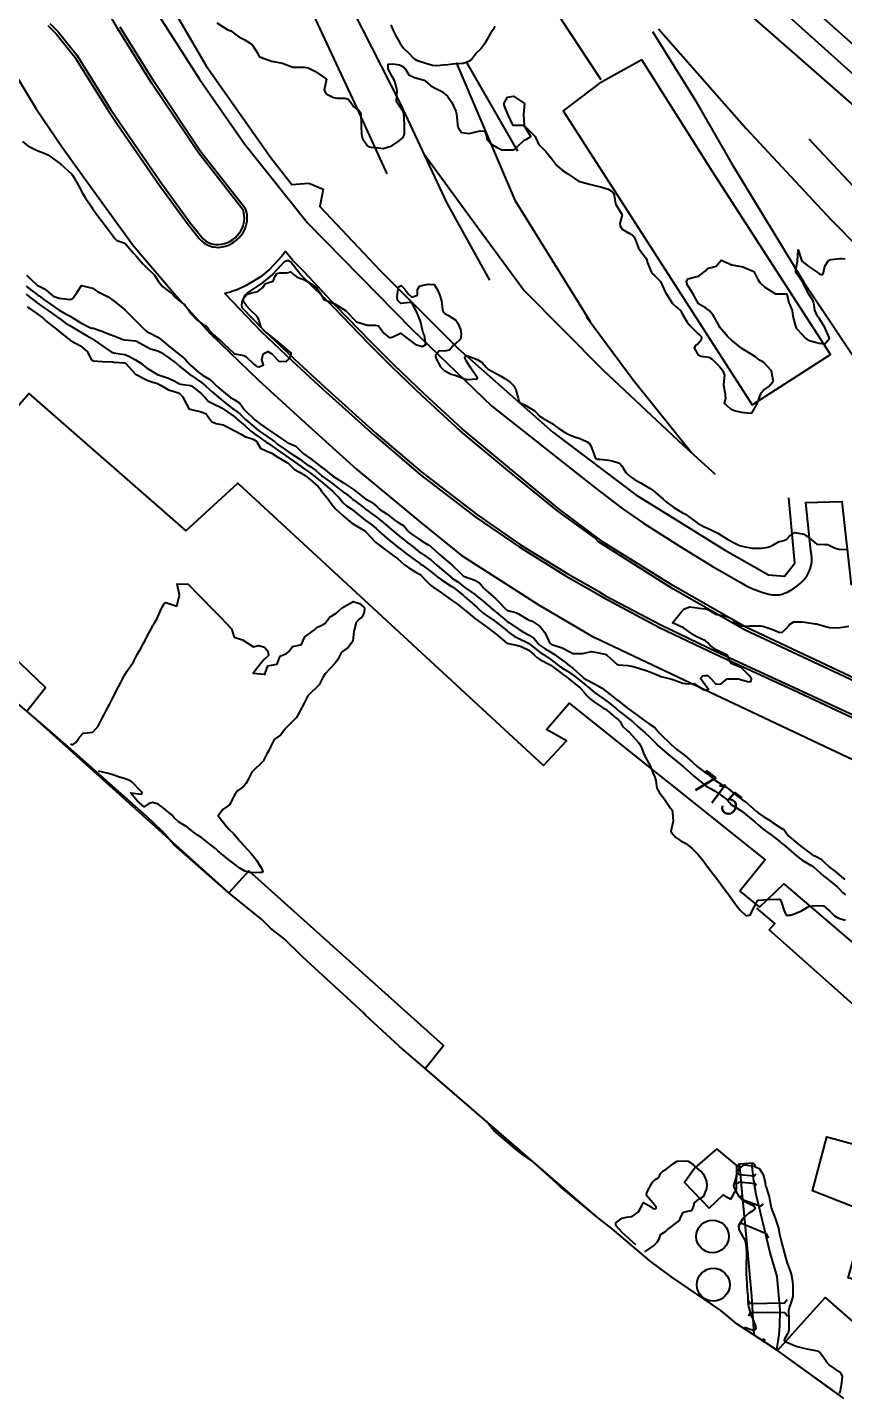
# Model space of a CAD drawing. Header units: metres. Extents: x 307586 to 320046, y 7427249 to 7434250.
# Drawn here: x 308441.9 to 308590, y 7432876.8 to 7433125.8 of the extents above; entities that cross this region are included whole.
import ezdxf
from ezdxf.enums import TextEntityAlignment as Align

# ---------------------------------------------------------------- set-up
doc = ezdxf.new("R2010")
doc.units = ezdxf.units.M
doc.header["$MEASUREMENT"] = 0
for name, color, linetype in [('Area', 45, 'Continuous'), ('Area Verde e Lazer', 45, 'Continuous'), ('Cotas', 45, 'Continuous'), ('Curvas de Nivel 1m', 11, 'Continuous'), ('Curvas de Nivel 5m', 15, 'Continuous'), ('Divisa', 42, 'FENCELINE2'), ('Edificações', 30, 'Continuous'), ('Hidrografia', 140, 'Continuous'), ('Linha Férrea', 20, 'Continuous'), ('Pontes_Viadutos_Tubos', 190, 'Continuous'), ('Vias Primárias', 230, 'Continuous')]:
    doc.layers.add(name, color=color, linetype=linetype)
doc.styles.add('Style-STANDARD', font='STANDARD.shx')
doc.linetypes.add('FENCELINE2', pattern='A,0.25,-0.1,[132,ltypeshp.shx,S=0.1,R=0,X=-0.1,Y=0],-0.1,1', length=1.45)

msp = doc.modelspace()

# ---------------------------------------------------------------- linework, layer by layer
at = {"layer": 'Area'}
msp.add_polyline3d([(308590.1, 7432876.85, 721.23), (308578.08, 7432885.55, 717), (308573.63, 7432888.51, 714.9), (308570.71, 7432890.36, 717.06), (308567.79, 7432892.84, 716.78), (308558.87, 7432898.91, 716.75), (308554.9, 7432901.87, 716.97), (308548.03, 7432907.7, 718.67), (308545.35, 7432909.81, 716.74), (308538.63, 7432915.35, 723.53), (308533.53, 7432919.94, 725.29), (308531.62, 7432921.28, 725.97), (308530.66, 7432922.02, 726.07), (308526.58, 7432925.5, 733.14), (308525.27, 7432927.14, 733.86), (308514.88, 7432936.13, 716.85), (308509.42, 7432940.86, 716.9), (308503.28, 7432946.5, 723.14), (308502.92, 7432946.91, 722.53), (308492.62, 7432956.34, 718.86), (308491.75, 7432957.17, 719.06), (308488.47, 7432960.39, 722.66), (308486.1, 7432962.19, 722.69), (308484.47, 7432963.83, 722.68), (308478.51, 7432968.69, 721.09), (308468.5, 7432977.44, 721.47), (308466.39, 7432979.88, 721.57), (308463.64, 7432982.51, 721.56), (308449.3, 7432995.22, 721.22), (308445.55, 7432998.45, 721.14), (308440.23, 7433003.01, 716.93)], dxfattribs=at)
at = {"layer": 'Area Verde e Lazer'}
for points in [[(308446.01, 7433126.52), (308447.56, 7433124.98), (308450.97, 7433120.71), (308456.98, 7433111.01), (308458.68, 7433108.51), (308466.38, 7433097.35), (308471.49, 7433090.36), (308473.5, 7433087.82, 0.280932), (308477.17, 7433086.46, 0.212421), (308480.69, 7433088.92, 0.222249), (308481.07, 7433092.65), (308472.97, 7433103.04), (308464.52, 7433115.66), (308458.34, 7433125.61), (308451.89, 7433136.89)], [(308595.06, 7433005.67), (308572.09, 7433016.47), (308558.77, 7433024.08), (308545.55, 7433032.42), (308544.9, 7433033.16), (308538.16, 7433037.97), (308528.74, 7433045.69), (308520.49, 7433052.57), (308513.64, 7433058.87), (308508.11, 7433064.13), (308503.85, 7433068.46), (308497.53, 7433074.96), (308491.47, 7433081), (308489.71, 7433083.19), (308489.18, 7433083.49), (308488.49, 7433083.19), (308487.94, 7433082.59), (308486.48, 7433081.05), (308484.49, 7433079.4), (308482.11, 7433077.81, 0.288923), (308480.84, 7433074.97), (308484.71, 7433070.97), (308490.32, 7433065.66), (308495.89, 7433060.53), (308505.19, 7433052.15), (308513.55, 7433045.01), (308523.66, 7433037.27), (308531.44, 7433031.91), (308539.99, 7433026.62), (308543.61, 7433024.56), (308545.62, 7433023.43), (308545.62, 7433023.43), (308546.82, 7433022.63), (308556.87, 7433017.34), (308567.02, 7433012.48), (308581.1, 7433005.99), (308598.79, 7432997.73)]]:
    msp.add_lwpolyline(points, format="xyb", dxfattribs=at)
at = {"layer": 'Curvas de Nivel 1m', "flags": 128}
for points, elevation in [([(308476.3, 7433126.69), (308478.29, 7433125.41), (308478.83, 7433125.2), (308479.55, 7433124.65), (308480.28, 7433124.12), (308481.27, 7433123.63), (308482.26, 7433123.06), (308482.79, 7433122.61), (308483.72, 7433121.12), (308483.93, 7433120.6), (308484.23, 7433120.46), (308484.44, 7433120.39), (308486.22, 7433119.72), (308487.26, 7433119.52), (308488.22, 7433119.36), (308490.08, 7433118.65), (308490.2, 7433118.62), (308492.08, 7433118.62), (308492.2, 7433118.62), (308492.87, 7433118.49), (308494.2, 7433117.81), (308494.99, 7433117.27), (308496.18, 7433116.45), (308495.76, 7433114.46), (308496.15, 7433113.78), (308497.49, 7433113.09), (308498.14, 7433112.99), (308499.54, 7433113.02), (308500.14, 7433112.8), (308500.5, 7433112.4), (308501.15, 7433111.42), (308502.12, 7433110.72), (308502.38, 7433110.38), (308502.44, 7433110.05), (308502.48, 7433108.38), (308502.51, 7433107.95), (308502.53, 7433106.38), (308502.74, 7433105.69), (308503.67, 7433104.36), (308504.04, 7433104.14), (308504.32, 7433104.07), (308506.04, 7433103.92), (308506.48, 7433103.88), (308508.04, 7433104.31), (308509.21, 7433105.14), (308510.06, 7433105.81), (308510.32, 7433106.29), (308510.36, 7433106.58), (308510.39, 7433108.29), (308510.24, 7433110.16), (308510.23, 7433110.29), (308510.21, 7433110.38), (308510.12, 7433110.51), (308508.9, 7433112.3), (308508.96, 7433113.49), (308509.02, 7433114.3), (308508.66, 7433115.82), (308508.47, 7433116.31), (308508.19, 7433116.83), (308507.37, 7433118.32), (308507.38, 7433119.15), (308508.22, 7433119.23), (308509.47, 7433119.04), (308510.21, 7433118.69), (308510.56, 7433118.28), (308511.17, 7433117.25), (308512.19, 7433116.75), (308513.92, 7433116.24), (308514.18, 7433116.09), (308515.17, 7433115.22), (308516.17, 7433114.66), (308517.11, 7433114.2), (308518.15, 7433113.37), (308518.97, 7433112.18), (308519.66, 7433110.63), (308519.78, 7433110.17), (308519.96, 7433108.29), (308519.98, 7433108.17), (308520.08, 7433107.65), (308520.68, 7433106.77), (308522.07, 7433106.57), (308523.3, 7433106.89), (308524.07, 7433107.07), (308524.96, 7433106.99), (308525.25, 7433106.1), (308525.38, 7433105.42), (308526.05, 7433104.7), (308527.04, 7433104.08), (308528.04, 7433103.63), (308528.53, 7433103.58), (308530.04, 7433103.61), (308530.38, 7433103.71), (308530.68, 7433104.04), (308532.06, 7433105.34), (308532.52, 7433105.56), (308533.31, 7433106.01), (308532.08, 7433108.02), (308530.08, 7433108.05), (308529.1, 7433110.06), (308528.46, 7433111.73), (308528.45, 7433112.07), (308529.04, 7433113.17), (308530.15, 7433113.34), (308532.13, 7433112.02), (308531.94, 7433110.02), (308532.08, 7433108.02), (308534.06, 7433106), (308534.7, 7433104.64), (308535.33, 7433103.98), (308536.03, 7433103.32), (308537.07, 7433101.96), (308538, 7433100.79), (308538.96, 7433099.94), (308539.98, 7433099.25), (308541.96, 7433097.9), (308543.96, 7433097.36), (308545.17, 7433097.08), (308545.95, 7433096.89), (308547.31, 7433096.47), (308547.95, 7433096.13), (308548.26, 7433095.83), (308548.39, 7433095.37), (308548.64, 7433093.82), (308549.89, 7433091.81), (308549.45, 7433090.24), (308549.48, 7433089.81), (308549.86, 7433089.23), (308551.3, 7433088.34), (308551.85, 7433087.99), (308552.06, 7433087.78), (308552.22, 7433087.4), (308552.8, 7433085.77), (308553.81, 7433084.45), (308554.12, 7433084.07), (308554.25, 7433083.75), (308554.47, 7433083.07), (308555.01, 7433081.74), (308555.27, 7433081.24), (308555.76, 7433080.79), (308556.82, 7433079.72), (308557.72, 7433077.71), (308558.97, 7433075.7), (308559.7, 7433075.05), (308560.45, 7433074.44), (308560.85, 7433073.67), (308561.66, 7433072.3), (308562.22, 7433071.65), (308563.64, 7433070.22), (308563.96, 7433069.96), (308564.27, 7433069.63), (308564.2, 7433069.06), (308563.61, 7433068.34), (308563.19, 7433068.06), (308562.94, 7433067.65), (308563.59, 7433066.44), (308564.13, 7433066.17), (308565.59, 7433065.94), (308566.18, 7433065.6), (308567.57, 7433064.21), (308568.09, 7433063.58), (308568.41, 7433062.72), (308568.3, 7433061.58), (308568.23, 7433060.88), (308568.49, 7433059.58), (308568.6, 7433058.47), (308568.36, 7433057.58), (308569.47, 7433056.64), (308570.19, 7433056.28), (308571.47, 7433055.99), (308573.21, 7433055.78), (308573.47, 7433055.94), (308574.36, 7433057.51), (308574.64, 7433058.36), (308575.08, 7433059.5), (308575.52, 7433059.97), (308576.44, 7433060.56), (308577.2, 7433061.47), (308577.29, 7433061.72), (308576.97, 7433063.48), (308575.58, 7433064.98), (308575.26, 7433065.18), (308574.68, 7433065.5), (308574.06, 7433065.99), (308573.59, 7433066.32), (308571.6, 7433067.54), (308569.63, 7433069.12), (308569.13, 7433069.58), (308567.65, 7433071.27), (308567.49, 7433071.59), (308567.33, 7433071.92), (308566.35, 7433073.6), (308565.69, 7433074.37), (308564.99, 7433074.91), (308563.7, 7433075.64), (308562.62, 7433077.65), (308561.74, 7433079.04), (308561.55, 7433079.66), (308561.76, 7433080.16), (308562.93, 7433080.48), (308563.76, 7433080.69), (308565.01, 7433081.62), (308565.36, 7433082.04), (308565.78, 7433082.18), (308566.92, 7433082.47), (308567.8, 7433083.59), (308569.79, 7433082.74), (308570.79, 7433082.56), (308571.79, 7433082.38), (308573.77, 7433081.52), (308574.43, 7433080.18), (308574.85, 7433079.5), (308575.74, 7433078.66), (308577.72, 7433077.47), (308579.72, 7433077.45), (308580.1, 7433075.84), (308580.31, 7433075.44), (308580.72, 7433074.46), (308580.85, 7433073.43), (308581.23, 7433071.85), (308581.37, 7433071.42), (308581.46, 7433071.23), (308581.65, 7433071.03), (308583.12, 7433069.41), (308583.63, 7433069.06), (308584.07, 7433068.95), (308585.62, 7433068.49), (308586.63, 7433068.35), (308587.46, 7433069.35), (308587.44, 7433069.55), (308586.67, 7433071.36), (308585.68, 7433072.93), (308585.33, 7433073.38), (308584.82, 7433074.51), (308584.73, 7433075.38), (308584.52, 7433076.2), (308583.72, 7433077.4), (308582.73, 7433079.41), (308581.77, 7433080.85), (308581.51, 7433081.16), (308581.39, 7433081.43), (308581.38, 7433081.83), (308581.66, 7433083.42), (308581.82, 7433085.42), (308582.47, 7433083.41), (308583.79, 7433082.34), (308585.27, 7433081.38), (308585.56, 7433081.16), (308585.77, 7433081.05), (308586.19, 7433080.94), (308586.38, 7433081.36), (308586.66, 7433082.49), (308587.17, 7433083.36), (308587.53, 7433083.63), (308587.81, 7433083.71), (308589.29, 7433083.85), (308589.81, 7433083.86), (308590.32, 7433083.84)], 711), ([(308441.01, 7433105.11), (308442.03, 7433104.35), (308443.48, 7433103.63), (308444.02, 7433103.39), (308444.82, 7433103.07), (308445.65, 7433102.69), (308446.01, 7433102.48), (308447.99, 7433101.03), (308449.97, 7433099.19), (308450.13, 7433099), (308450.41, 7433098.54), (308451.24, 7433096.99), (308451.93, 7433095.74), (308452.4, 7433094.98), (308453.45, 7433093.41), (308453.76, 7433092.96), (308453.89, 7433092.75), (308454.62, 7433091.69), (308455.2, 7433090.94), (308455.86, 7433090.1), (308456.78, 7433088.92), (308457.83, 7433087.42), (308458.11, 7433087.19), (308458.9, 7433086.89), (308459.6, 7433086.67), (308459.82, 7433086.49), (308461.19, 7433084.87), (308461.79, 7433084.18), (308462.92, 7433082.85), (308463.76, 7433081.97), (308464.38, 7433081.45), (308464.97, 7433080.82), (308465.74, 7433079.7), (308466.47, 7433078.8), (308467.71, 7433077.81), (308468.3, 7433077.37), (308468.78, 7433076.78), (308469.7, 7433076.01), (308470.46, 7433075.53), (308471.05, 7433074.75), (308471.67, 7433073.85), (308472.67, 7433072.73), (308473.65, 7433072.03), (308474.48, 7433071.55), (308475.09, 7433070.7), (308475.62, 7433070.05), (308477.29, 7433068.67), (308477.6, 7433068.4), (308479.45, 7433066.65), (308479.58, 7433066.59), (308481.22, 7433066.26), (308481.58, 7433066.09), (308483.09, 7433064.6), (308483.56, 7433064.25), (308483.96, 7433064.19), (308484.78, 7433064.58), (308484.45, 7433065.46), (308484.71, 7433066.58), (308485.59, 7433067), (308486.31, 7433066.56), (308487.57, 7433065.24), (308488.9, 7433065.2), (308489.58, 7433065.84), (308489.81, 7433066.53), (308489.77, 7433066.72), (308489.59, 7433066.87), (308487.6, 7433068.55), (308485.63, 7433070.21), (308485.05, 7433070.58), (308484.37, 7433071.32), (308483.98, 7433072.6), (308483.66, 7433073.28), (308482.32, 7433074.61), (308481.69, 7433075.28), (308481.15, 7433076.08), (308481.12, 7433076.63), (308481.71, 7433077.34), (308482.67, 7433077.65), (308483.72, 7433077.87), (308484.63, 7433078.59), (308485.05, 7433079.26), (308485.74, 7433079.54), (308486.52, 7433079.78), (308486.82, 7433080.56), (308487.17, 7433081.15), (308487.76, 7433081.26), (308489.01, 7433081.29), (308489.76, 7433081.44), (308490.23, 7433080.99), (308490.86, 7433080.51), (308491.75, 7433080.18), (308492.32, 7433079.92), (308493.73, 7433079.09), (308494.44, 7433078.47), (308494.97, 7433077.71), (308495.7, 7433076.45), (308497.7, 7433075.66), (308499.68, 7433074.41), (308501.65, 7433072.38), (308503.65, 7433071.78), (308505.1, 7433071.79), (308505.65, 7433071.66), (308506.63, 7433070.32), (308507.62, 7433069.48), (308508.27, 7433069.65), (308509.63, 7433070.29), (308511.61, 7433068.8), (308512.34, 7433068.25), (308513.6, 7433067.89), (308514.26, 7433068.23), (308513.97, 7433069.89), (308513.79, 7433070.24), (308513.75, 7433070.35), (308513.64, 7433070.89), (308513.3, 7433072.24), (308513.12, 7433072.79), (308512.52, 7433074.25), (308511.7, 7433075.83), (308511.34, 7433075.91), (308509.7, 7433075.73), (308509.12, 7433076.3), (308509.03, 7433076.98), (308509.2, 7433078.3), (308509.29, 7433078.74), (308509.73, 7433078.96), (308510.41, 7433078.28), (308510.94, 7433077.49), (308511.71, 7433076.85), (308512.73, 7433077.24), (308512.73, 7433078.25), (308513.11, 7433078.87), (308513.74, 7433079.05), (308514.75, 7433079.21), (308515.74, 7433079.15), (308516.34, 7433078.2), (308516.75, 7433077.17), (308517.05, 7433076.2), (308517.28, 7433074.6), (308517.41, 7433074.19), (308517.68, 7433073.91), (308518.34, 7433073.52), (308519.66, 7433072.66), (308520.07, 7433072.16), (308520.5, 7433071.01), (308520.66, 7433070.15), (308520.53, 7433069.24), (308519.61, 7433068.38), (308519.47, 7433068.3), (308519.34, 7433068.17), (308518.55, 7433067.22), (308517.59, 7433067.07), (308516.66, 7433067.13), (308516.01, 7433066.21), (308516.12, 7433065.67), (308516.91, 7433064.2), (308517.55, 7433063.55), (308518.83, 7433062.89), (308519.54, 7433062.66), (308521, 7433062.15), (308521.36, 7433061.97), (308521.53, 7433061.92), (308521.76, 7433061.91), (308523.53, 7433062.02), (308523.59, 7433062.12), (308523.53, 7433062.25), (308522.28, 7433064.13), (308521.58, 7433065.36), (308521.29, 7433065.86), (308521.39, 7433066.14), (308521.58, 7433066.22), (308521.98, 7433066.14), (308523.58, 7433065.51), (308524.47, 7433065), (308525.24, 7433064.09), (308525.56, 7433063.79), (308526.21, 7433063.43), (308527.54, 7433062.72), (308528.58, 7433062.06), (308529.53, 7433061.41), (308530.21, 7433060.73), (308530.54, 7433060.03), (308530.98, 7433058.54), (308531.09, 7433058.03), (308531.21, 7433057.75), (308531.48, 7433057.63), (308532.1, 7433057.39), (308533.47, 7433056.53), (308533.79, 7433056.32), (308534.2, 7433055.99), (308534.79, 7433055.32), (308535.45, 7433054.86), (308537.02, 7433053.95), (308537.44, 7433053.66), (308538.35, 7433053.02), (308539.42, 7433052.33), (308540.18, 7433051.92), (308541.07, 7433051.57), (308541.41, 7433051.46), (308542.07, 7433051.23), (308543.4, 7433050.66), (308543.86, 7433050.34), (308544.2, 7433049.87), (308544.66, 7433048.58), (308544.9, 7433047.86), (308545.07, 7433047.56), (308545.36, 7433047.41), (308545.8, 7433047.41), (308547.36, 7433047.28), (308548.04, 7433047.14), (308549.35, 7433046.71), (308549.79, 7433046.25), (308550.03, 7433045.8), (308550.53, 7433044.99), (308551.33, 7433044.29), (308552.13, 7433043.77), (308553.31, 7433043.06), (308554.92, 7433042.12), (308555.3, 7433041.87), (308555.47, 7433041.73), (308557.28, 7433040.16), (308557.82, 7433039.7), (308559.26, 7433038.67), (308560.96, 7433037.66), (308561.14, 7433037.56), (308561.24, 7433037.5), (308561.84, 7433037.06), (308563.23, 7433036.03), (308563.47, 7433035.88), (308563.88, 7433035.63), (308564.76, 7433035.16), (308565.22, 7433034.95), (308566.38, 7433034.43), (308567.21, 7433034.01), (308567.9, 7433033.58), (308569.19, 7433032.78), (308570.81, 7433031.92), (308571.18, 7433031.77), (308572.17, 7433031.53), (308573.17, 7433031.33), (308573.39, 7433031.3), (308575.17, 7433031.27), (308576.37, 7433031.48), (308576.94, 7433031.71), (308577.18, 7433031.84), (308578.25, 7433032.4), (308579.19, 7433032.68), (308579.75, 7433032.89), (308580.24, 7433033.43), (308581.21, 7433034.09), (308582.82, 7433033.79), (308583.2, 7433033.6), (308583.51, 7433033.4), (308585.18, 7433032.02), (308586.57, 7433031.97), (308587.18, 7433031.93), (308588.4, 7433031.34), (308589.17, 7433031.08), (308590.88, 7433031.01)], 712), ([(308441.75, 7433080.85), (308443.62, 7433079.08), (308443.72, 7433079.02), (308445.04, 7433078.39), (308445.71, 7433077.82), (308446.63, 7433077.04), (308447.7, 7433076.68), (308449.19, 7433076.5), (308449.7, 7433076.42), (308450.11, 7433076.59), (308450.43, 7433076.99), (308450.94, 7433077.76), (308451.72, 7433078.98), (308453.72, 7433078.46), (308454.65, 7433077.88), (308455.71, 7433077.33), (308456.57, 7433076.92), (308457.7, 7433076.13), (308458.35, 7433075.56), (308459.18, 7433074.89), (308459.68, 7433074.48), (308461.28, 7433072.86), (308461.65, 7433072.48), (308463.31, 7433070.84), (308463.63, 7433070.61), (308464.07, 7433070.39), (308465.61, 7433069.57), (308466.61, 7433068.8), (308467.59, 7433067.97), (308469.04, 7433066.78), (308469.58, 7433066.38), (308470.49, 7433065.68), (308471.27, 7433064.74), (308471.56, 7433064.44), (308473.06, 7433063.2), (308473.53, 7433062.83), (308473.73, 7433062.72), (308474.87, 7433062.04), (308475.52, 7433061.47), (308476.32, 7433060.68), (308477.5, 7433059.67), (308478.77, 7433058.66), (308479.48, 7433058.25), (308480.47, 7433057.63), (308481.13, 7433056.62), (308481.28, 7433056.44), (308481.46, 7433056.28), (308483.23, 7433054.6), (308483.44, 7433054.42), (308484.24, 7433053.78), (308485.42, 7433052.93), (308485.98, 7433052.56), (308487.4, 7433051.64), (308488.99, 7433050.53), (308489.39, 7433050.33), (308490.65, 7433049.77), (308491.38, 7433049.1), (308491.99, 7433048.49), (308493.36, 7433047.49), (308494.67, 7433046.46), (308495.06, 7433046.17), (308495.34, 7433045.97), (308497.32, 7433044.43), (308499.3, 7433043.14), (308500.37, 7433042.39), (308500.95, 7433042.05), (308501.29, 7433041.82), (308503.08, 7433040.36), (308503.27, 7433040.25), (308504.51, 7433039.59), (308505.26, 7433038.9), (308505.9, 7433038.32), (308507.24, 7433037.42), (308508.65, 7433036.3), (308509.22, 7433035.94), (308510.26, 7433035.32), (308511.13, 7433034.26), (308511.2, 7433034.17), (308511.55, 7433033.9), (308513.18, 7433032.77), (308514.03, 7433032.23), (308514.78, 7433031.82), (308515.17, 7433031.55), (308516.67, 7433030.19), (308517.15, 7433029.78), (308519.04, 7433028.17), (308519.13, 7433028.08), (308520.4, 7433026.87), (308521.1, 7433026.22), (308521.23, 7433026.14), (308523.1, 7433025.44), (308523.96, 7433024.97), (308524.7, 7433024.1), (308525.08, 7433023.7), (308526.91, 7433022.07), (308527.05, 7433021.93), (308528.88, 7433020.05), (308529.03, 7433019.97), (308530.57, 7433019.57), (308531.03, 7433019.35), (308532.72, 7433018.3), (308533.01, 7433018.19), (308533.16, 7433018.14), (308533.52, 7433017.99), (308535, 7433017.08), (308535.86, 7433015.96), (308536.63, 7433014.29), (308536.87, 7433013.95), (308536.96, 7433013.87), (308537.12, 7433013.79), (308538.95, 7433013.16), (308540.46, 7433012.38), (308540.94, 7433012.16), (308542.67, 7433012.15), (308542.94, 7433012.2), (308544.3, 7433012.5), (308544.94, 7433012.39), (308546.77, 7433012), (308546.93, 7433011.95), (308547.1, 7433011.83), (308548.92, 7433010.22), (308549.21, 7433010.1), (308550.91, 7433009.96), (308551.85, 7433009.77), (308552.69, 7433009.54), (308552.91, 7433009.48), (308554.24, 7433009.07), (308554.9, 7433008.81), (308556.49, 7433008.13), (308556.9, 7433007.97), (308557.88, 7433007.7), (308558.89, 7433007.47), (308559.21, 7433007.37), (308560.88, 7433006.77), (308561.87, 7433006.66), (308562.88, 7433006.7), (308564.55, 7433005.62), (308564.86, 7433005.52), (308565.53, 7433005.61), (308564.88, 7433006.54), (308564.09, 7433007.63), (308564.44, 7433008.08), (308564.9, 7433008.17), (308565.42, 7433008.14), (308565.98, 7433007.6), (308566.88, 7433006.59), (308567.81, 7433006.65), (308568.89, 7433007.57), (308570.89, 7433007.54), (308572.88, 7433006.99), (308573.29, 7433007.11), (308573.31, 7433007.52), (308572.9, 7433008.17), (308571.54, 7433009.53), (308570.92, 7433009.79), (308569.67, 7433010.31), (308569.12, 7433011.57), (308568.94, 7433011.85), (308568.43, 7433012.09), (308566.95, 7433012.81), (308565.86, 7433013.61), (308565.42, 7433014.07), (308564.97, 7433014.42), (308563.42, 7433015.19), (308562.98, 7433015.43), (308562.64, 7433015.64), (308561, 7433016.8), (308559.01, 7433017.69), (308560.58, 7433019.67), (308561.04, 7433020.2), (308562.06, 7433020.64), (308563.04, 7433020.52), (308564.34, 7433020.33), (308565.04, 7433020.24), (308565.52, 7433020.1), (308566.34, 7433019.6), (308566.74, 7433019.31), (308567.03, 7433019.24), (308567.43, 7433019.18), (308569.02, 7433018.78), (308569.88, 7433018.41), (308570.63, 7433017.55), (308571.01, 7433017.22), (308571.43, 7433017.11), (308573.01, 7433017.16), (308573.37, 7433017.15), (308575.01, 7433017.17), (308575.38, 7433017.12), (308577, 7433016.54), (308578.48, 7433015.97), (308578.99, 7433016), (308579.67, 7433016.77), (308580.21, 7433017.43), (308581.02, 7433017.87), (308582.51, 7433017.91), (308583.02, 7433017.83), (308584.86, 7433017.54), (308585.01, 7433017.54), (308585.16, 7433017.53), (308585.74, 7433017.37), (308587.01, 7433016.97), (308587.49, 7433016.86), (308589.01, 7433016.82), (308589.45, 7433016.88), (308591.01, 7433017.09)], 713), ([(308441.72, 7433078.84), (308442.81, 7433077.99), (308443.71, 7433077.33), (308443.85, 7433077.22), (308444.04, 7433077.08), (308445, 7433076.37), (308445.69, 7433075.9), (308446.91, 7433075.04), (308447.68, 7433074.52), (308448.83, 7433073.84), (308449.66, 7433073.4), (308450.35, 7433072.99), (308451.65, 7433072.21), (308453.24, 7433071.36), (308453.64, 7433071.24), (308453.9, 7433071.22), (308454.74, 7433070.94), (308455.63, 7433070.59), (308456.19, 7433070.36), (308457.62, 7433069.85), (308459.31, 7433069.18), (308459.61, 7433069.1), (308461.54, 7433068.93), (308461.6, 7433068.91), (308461.71, 7433068.86), (308463.59, 7433067.82), (308464.26, 7433067.5), (308465.59, 7433067.08), (308466.2, 7433066.8), (308467.57, 7433065.86), (308468.97, 7433064.78), (308469.56, 7433064.3), (308471.49, 7433062.74), (308471.52, 7433062.73), (308471.53, 7433062.72), (308471.59, 7433062.68), (308473.52, 7433061.33), (308473.87, 7433061.07), (308474.28, 7433060.71), (308475.5, 7433059.6), (308476.59, 7433058.68), (308477.48, 7433057.98), (308479.17, 7433056.65), (308479.46, 7433056.44), (308480.47, 7433055.65), (308481.44, 7433054.67), (308481.5, 7433054.62), (308483.42, 7433052.98), (308483.93, 7433052.59), (308484.82, 7433052), (308485.4, 7433051.6), (308486.82, 7433050.56), (308487.39, 7433050.13), (308488.86, 7433049.05), (308489.37, 7433048.72), (308489.5, 7433048.65), (308489.67, 7433048.53), (308491.36, 7433047.42), (308492.65, 7433046.49), (308493.34, 7433046.02), (308494.26, 7433045.39), (308495.3, 7433044.45), (308495.32, 7433044.43), (308495.4, 7433044.37), (308497.3, 7433043), (308498.02, 7433042.42), (308499.28, 7433041.42), (308499.89, 7433041.01), (308500.71, 7433040.39), (308501.01, 7433040.13), (308501.27, 7433039.93), (308503.09, 7433038.53), (308503.25, 7433038.4), (308503.28, 7433038.38), (308503.31, 7433038.36), (308505.23, 7433036.95), (308506.04, 7433036.32), (308507.21, 7433035.31), (308508.41, 7433034.3), (308509.19, 7433033.66), (308510.97, 7433032.26), (308511.09, 7433032.17), (308511.17, 7433032.11), (308511.92, 7433031.5), (308513.16, 7433030.51), (308513.32, 7433030.4), (308513.57, 7433030.23), (308514.53, 7433029.6), (308515.14, 7433029.16), (308516.26, 7433028.2), (308517.12, 7433027.43), (308518.57, 7433026.18), (308519.1, 7433025.79), (308520.07, 7433025.14), (308521.08, 7433024.33), (308521.33, 7433024.14), (308523.06, 7433022.9), (308524.09, 7433022.1), (308524.61, 7433021.66), (308525.04, 7433021.28), (308526.44, 7433020.08), (308527.03, 7433019.6), (308528.89, 7433018.05), (308529.01, 7433017.96), (308529.3, 7433017.76), (308530.99, 7433016.62), (308531.95, 7433016.01), (308532.98, 7433015.47), (308533.88, 7433014.89), (308534.6, 7433013.98), (308534.96, 7433013.62), (308535.91, 7433013), (308536.94, 7433012.37), (308537.56, 7433011.94), (308538.92, 7433010.99), (308539.55, 7433010.55), (308540.32, 7433009.91), (308540.68, 7433009.67), (308540.91, 7433009.5), (308542.65, 7433007.88), (308542.89, 7433007.69), (308543.36, 7433007.4), (308544.87, 7433006.63), (308546.22, 7433005.84), (308546.86, 7433005.38), (308548.82, 7433003.81), (308548.84, 7433003.79), (308548.93, 7433003.72), (308550.82, 7433002.25), (308551.45, 7433001.77), (308552.8, 7433000.77), (308554.2, 7432999.75), (308554.79, 7432999.37), (308555.77, 7432998.71), (308556.65, 7432997.71), (308556.77, 7432997.56), (308558.7, 7432995.69), (308558.74, 7432995.64), (308559.78, 7432994.72), (308560.73, 7432994), (308561.17, 7432993.66), (308562.7, 7432992.33), (308563.5, 7432991.63), (308564.68, 7432990.72), (308565.35, 7432990.28), (308566.12, 7432989.6), (308566.42, 7432989.34), (308566.67, 7432989.17), (308567.83, 7432988.41), (308568.66, 7432987.94), (308568.89, 7432987.8), (308569.16, 7432987.56), (308570.64, 7432986.35), (308571.79, 7432985.53), (308572.62, 7432984.89), (308574.18, 7432983.5), (308574.6, 7432983.16), (308575.58, 7432982.5), (308576.58, 7432981.87), (308577.14, 7432981.46), (308578.56, 7432980.54), (308579.24, 7432980.12), (308579.73, 7432979.43), (308580.11, 7432978.99), (308580.55, 7432978.64), (308581.98, 7432977.41), (308582.53, 7432976.96), (308584.2, 7432975.69), (308584.5, 7432975.49), (308584.81, 7432975.38), (308585.95, 7432974.81), (308586.49, 7432974.32), (308587.5, 7432973.34), (308588.47, 7432972.61), (308590.02, 7432971.31), (308590.27, 7432971.12)], 714), ([(308441.89, 7433075.1), (308443.67, 7433073.89), (308444.77, 7433073.06), (308445.22, 7433072.63), (308445.64, 7433072.25), (308447.18, 7433071.03), (308447.63, 7433070.66), (308449.23, 7433069.38), (308449.6, 7433069.11), (308449.78, 7433069), (308451.59, 7433068), (308452.79, 7433066.97), (308453.57, 7433065.49), (308453.88, 7433065.27), (308455.57, 7433065.17), (308457.35, 7433065.13), (308457.56, 7433065.07), (308457.7, 7433065.04), (308459.56, 7433064.95), (308459.74, 7433064.88), (308461.53, 7433062.86), (308463.52, 7433061.87), (308464.27, 7433061.57), (308465.52, 7433061.17), (308466.2, 7433060.8), (308467.51, 7433060), (308468.56, 7433059.72), (308469.49, 7433059.41), (308470.16, 7433058.76), (308470.58, 7433057.86), (308471.14, 7433056.74), (308471.28, 7433056.56), (308471.46, 7433056.52), (308471.72, 7433056.48), (308473.46, 7433056.05), (308474.39, 7433055.65), (308475.05, 7433054.7), (308475.44, 7433054.24), (308476.17, 7433053.94), (308477.43, 7433053.66), (308479.34, 7433052.73), (308479.41, 7433052.69), (308479.48, 7433052.65), (308480.72, 7433051.95), (308481.4, 7433051.58), (308482.92, 7433051.08), (308483.39, 7433050.77), (308483.49, 7433050.7), (308483.58, 7433050.6), (308484.23, 7433049.44), (308485.38, 7433048.89), (308486.16, 7433048.56), (308487.36, 7433047.82), (308489.1, 7433046.78), (308489.34, 7433046.62), (308489.44, 7433046.53), (308490.39, 7433045.57), (308491.33, 7433045.09), (308492.32, 7433044.49), (308493.31, 7433043.68), (308494.7, 7433042.46), (308494.97, 7433042.13), (308495.28, 7433041.65), (308496.32, 7433040.44), (308497.26, 7433039.17), (308497.87, 7433038.42), (308499.23, 7433037.15), (308500.1, 7433036.4), (308500.72, 7433035.89), (308501.22, 7433035.59), (308503.15, 7433034.42), (308503.2, 7433034.38), (308505.17, 7433032.33), (308507.16, 7433030.81), (308507.82, 7433030.3), (308509.14, 7433029.32), (308509.71, 7433028.85), (308510.36, 7433028.27), (308511.12, 7433027.69), (308512.44, 7433026.92), (308513.11, 7433026.53), (308513.46, 7433026.23), (308514.25, 7433025.38), (308515.09, 7433024.57), (308515.58, 7433024.21), (308517.07, 7433023.19), (308518.42, 7433022.18), (308519.05, 7433021.71), (308519.96, 7433021.08), (308521.03, 7433020.27), (308521.19, 7433020.14), (308523.02, 7433018.62), (308523.3, 7433018.4), (308523.68, 7433018.11), (308525, 7433017.17), (308526.43, 7433016.08), (308526.98, 7433015.64), (308528.96, 7433014.05), (308530.96, 7433013.61), (308531.53, 7433013.44), (308532.94, 7433012.77), (308533.86, 7433011.99), (308534.36, 7433011.41), (308534.92, 7433011.05), (308536.78, 7433010.09), (308536.91, 7433010), (308536.99, 7433009.95), (308538.9, 7433008.5), (308539.24, 7433008.27), (308539.76, 7433007.92), (308540.88, 7433007.03), (308542.27, 7433005.89), (308542.86, 7433005.25), (308543.47, 7433004.5), (308544.12, 7433003.86), (308544.83, 7433003.3), (308546.3, 7433002.35), (308546.82, 7433002.02), (308547.06, 7433001.83), (308548.8, 7433000.41), (308549.14, 7433000.15), (308549.48, 7432999.8), (308549.95, 7432998.96), (308550.78, 7432998.18), (308551.22, 7432997.78), (308552.75, 7432996.05), (308552.99, 7432995.76), (308553.29, 7432995.2), (308553.84, 7432993.75), (308554.7, 7432992.19), (308554.92, 7432991.74), (308555.41, 7432990.46), (308555.77, 7432989.72), (308555.96, 7432989.02), (308556.18, 7432987.72), (308556.64, 7432986.84), (308557.53, 7432985.7), (308558.61, 7432984.09), (308558.79, 7432983.87), (308558.92, 7432983.69), (308559.01, 7432983.27), (308559.11, 7432981.68), (308558.72, 7432979.85), (308558.73, 7432979.69), (308559.61, 7432978.74), (308560.54, 7432978.14), (308561.4, 7432977.65), (308562.52, 7432976.78), (308563.68, 7432975.63), (308564.49, 7432974.62), (308564.91, 7432974.04), (308565.22, 7432973.61), (308566.46, 7432972.02), (308566.79, 7432971.59), (308567.75, 7432970.26), (308568.26, 7432969.57), (308568.43, 7432969.35), (308569.2, 7432968.34), (308569.76, 7432967.55), (308570.4, 7432966.67), (308571.27, 7432965.53), (308572.37, 7432964.51), (308573.18, 7432964.71), (308573.52, 7432965.51), (308573.79, 7432966.11), (308574.41, 7432967.22), (308574.58, 7432967.33), (308576.41, 7432967.47), (308578.31, 7432967.55), (308578.41, 7432967.56), (308578.5, 7432967.53), (308578.56, 7432967.45), (308578.71, 7432967.14), (308579.26, 7432965.44), (308579.6, 7432964.66), (308580.37, 7432964.62), (308580.96, 7432964.83), (308582.38, 7432965.4), (308583.62, 7432966.16), (308584.4, 7432966.31), (308585.35, 7432966.41), (308586.4, 7432966.32), (308587.54, 7432965.34), (308588.37, 7432964.48), (308589.12, 7432964.07), (308590.37, 7432963.74)], 716), ([(308449.73, 7432995.74), (308450.13, 7432995.59), (308450.73, 7432995.98), (308451.14, 7432996.57), (308451.36, 7432996.97), (308452.03, 7432997.69), (308452.75, 7432997.72), (308453.82, 7432997.88), (308454.77, 7432998.93), (308455.45, 7433000.26), (308455.79, 7433000.92), (308456.13, 7433001.58), (308456.81, 7433002.91), (308457.5, 7433004.24), (308457.84, 7433004.9), (308458.18, 7433005.56), (308458.86, 7433006.89), (308459.55, 7433008.21), (308459.95, 7433008.87), (308460.91, 7433010.2), (308461.18, 7433010.59), (308461.31, 7433010.86), (308461.84, 7433011.94), (308462.4, 7433012.85), (308462.6, 7433013.18), (308462.95, 7433013.88), (308463.27, 7433014.52), (308463.43, 7433014.83), (308463.97, 7433015.83), (308464.48, 7433016.82), (308464.65, 7433017.15), (308465, 7433017.71), (308465.42, 7433018.39), (308465.59, 7433018.8), (308466.02, 7433019.8), (308466.53, 7433020.8), (308466.7, 7433021.13), (308467.04, 7433021.43), (308469.03, 7433020.77), (308469.56, 7433022.76), (308469.08, 7433024.77), (308471.08, 7433024.74), (308473.05, 7433022.72), (308474.04, 7433021.71), (308475.03, 7433020.69), (308477.01, 7433018.67), (308478.98, 7433016.65), (308479.47, 7433015.14), (308480.96, 7433014.62), (308482.94, 7433013.35), (308483.95, 7433013.58), (308484.94, 7433013.32), (308485.59, 7433012.56), (308485.68, 7433011.81), (308484.92, 7433011.05), (308484.46, 7433010.58), (308482.89, 7433008.6), (308484.89, 7433008.39), (308485.05, 7433008.4), (308485.1, 7433008.57), (308485.55, 7433009.92), (308486.91, 7433010.18), (308487.24, 7433010.21), (308487.35, 7433010.55), (308487.8, 7433011.67), (308488.93, 7433012.14), (308489.4, 7433012.52), (308490.02, 7433013.44), (308490.95, 7433013.62), (308491.68, 7433013.76), (308491.98, 7433014.49), (308492.27, 7433015.19), (308492.97, 7433015.63), (308494.06, 7433016.46), (308494.51, 7433016.93), (308494.99, 7433017.14), (308495.88, 7433017.57), (308496.58, 7433018.43), (308496.77, 7433018.68), (308497.02, 7433018.84), (308497.98, 7433019.46), (308499.03, 7433020.41), (308501.04, 7433021.57), (308502.2, 7433021.21), (308503.03, 7433020.52), (308503.11, 7433020.44), (308503.13, 7433020.36), (308503.03, 7433019.62), (308502.62, 7433018.76), (308502.12, 7433018.37), (308501.59, 7433017.79), (308501.21, 7433016.38), (308501.18, 7433016.18), (308500.96, 7433014.38), (308500.11, 7433013.23), (308498.93, 7433012.41), (308498.25, 7433011.08), (308497.81, 7433010.42), (308496.9, 7433009.43), (308495.99, 7433008.44), (308495.55, 7433007.78), (308494.86, 7433006.45), (308492.84, 7433004.48), (308492.16, 7433003.15), (308491.81, 7433002.49), (308491.47, 7433001.83), (308490.79, 7433000.5), (308488.77, 7432998.53), (308487.92, 7432997.37), (308486.74, 7432996.55), (308486.06, 7432995.22), (308485.72, 7432994.56), (308485.38, 7432993.9), (308484.69, 7432992.57), (308482.67, 7432990.6), (308481.99, 7432989.27), (308481.65, 7432988.61), (308481.23, 7432988.03), (308480.64, 7432987.62), (308480.05, 7432987.21), (308479.62, 7432986.64), (308478.6, 7432984.65), (308477.42, 7432983.83), (308476.57, 7432982.67), (308478.1, 7432980.65), (308478.55, 7432980.19), (308479.35, 7432979.44), (308480.03, 7432978.63), (308480.52, 7432978.02), (308481.83, 7432976.61), (308482.5, 7432975.88), (308483.06, 7432975.16), (308483.48, 7432974.59), (308484.46, 7432973.07), (308484.63, 7432972.57), (308484.6, 7432972.42), (308484.45, 7432972.38), (308484.24, 7432972.37), (308482.45, 7432972.31), (308481.36, 7432972.61), (308480.46, 7432973.16), (308478.48, 7432974.65), (308476.5, 7432976.34), (308476.11, 7432976.67), (308474.52, 7432977.97), (308473.57, 7432978.7), (308472.91, 7432979.09), (308472.54, 7432979.32), (308470.78, 7432980.74), (308470.55, 7432980.87), (308469.35, 7432981.55), (308468.57, 7432982.33), (308468.18, 7432982.77), (308466.59, 7432984.12), (308465.65, 7432984.8), (308464.61, 7432985.09), (308463.93, 7432984.82), (308463.1, 7432984.33), (308461.92, 7432985.31), (308460.62, 7432986.86), (308462.62, 7432986.59), (308462.73, 7432986.84), (308462.63, 7432987.05), (308460.86, 7432988.86), (308460.65, 7432989.02), (308459.3, 7432989.52), (308458.66, 7432989.71), (308457.46, 7432990.11), (308456.67, 7432990.36), (308454.85, 7432990.75)], 717), ([(308552.32, 7432904.76), (308549.94, 7432906.94), (308548.7, 7432908.29), (308548.74, 7432908.75), (308549.71, 7432909.49), (308549.88, 7432909.61), (308550.67, 7432909.77), (308551.55, 7432909.93), (308551.71, 7432909.97), (308552.79, 7432910.68), (308553.35, 7432911.74), (308553.45, 7432912.03), (308553.74, 7432912.43), (308555, 7432911.72), (308555.4, 7432911.38), (308555.73, 7432911.3), (308556.02, 7432911.42), (308556.02, 7432911.71), (308555.74, 7432912.02), (308554.26, 7432913.73), (308554.32, 7432914.28), (308555.1, 7432915.72), (308555.34, 7432916.17), (308555.8, 7432916.54), (308556.49, 7432917.01), (308556.82, 7432917.7), (308557.29, 7432918.23), (308557.82, 7432918.53), (308559.37, 7432919.67), (308559.84, 7432919.93), (308561.45, 7432920.03), (308561.84, 7432919.97), (308562.3, 7432919.64), (308563.82, 7432918.34), (308564.25, 7432918.05), (308564.61, 7432917.61), (308565.14, 7432916.25), (308565.24, 7432915.6), (308565.15, 7432914.97), (308564.63, 7432913.61), (308564.13, 7432913.24), (308563.75, 7432913.09), (308562.96, 7432912.41), (308562.74, 7432911.63), (308562.39, 7432910.97), (308561.72, 7432910.79), (308560.81, 7432910.56), (308560.37, 7432909.65), (308560.18, 7432909.18), (308559.7, 7432908.81), (308558.23, 7432907.68), (308557.98, 7432907.4), (308557.68, 7432907.14), (308556.78, 7432906.6), (308556.44, 7432905.7), (308556.17, 7432905.19), (308555.65, 7432904.69), (308554.29, 7432903.73), (308553.89, 7432903.49)], 717), ([(308589.36, 7432877.78), (308589.39, 7432877.94), (308589.46, 7432878.24), (308589.6, 7432879.05), (308589.64, 7432879.3), (308589.82, 7432880.84), (308589.69, 7432881.3), (308589.38, 7432881.62), (308588.41, 7432882.29), (308587.4, 7432883), (308587.04, 7432883.33), (308586.26, 7432884.49), (308585.63, 7432885.35), (308585.42, 7432885.44), (308585.31, 7432885.46), (308583.43, 7432885.84), (308582.89, 7432885.93), (308581.44, 7432886.29), (308579.98, 7432886.88), (308579.45, 7432887.17), (308579.34, 7432887.42), (308579.46, 7432887.8), (308580.06, 7432888.82), (308580.15, 7432889.41), (308580.17, 7432890.73), (308580.16, 7432891.41), (308580.11, 7432892.82), (308580.22, 7432893.41), (308580.6, 7432894.34), (308580.87, 7432895.41), (308580.9, 7432896.06), (308580.91, 7432897.41), (308580.86, 7432898.13), (308580.58, 7432899.41), (308580.03, 7432900.99), (308579.88, 7432901.42), (308579.63, 7432902.28), (308579.32, 7432903.42), (308578.98, 7432904.76), (308578.79, 7432905.43), (308578.48, 7432906.64), (308578.35, 7432907.44), (308578.24, 7432907.98), (308577.78, 7432909.45), (308577.76, 7432909.49), (308577.71, 7432909.58), (308576.99, 7432911.46), (308576.81, 7432912.4), (308576.59, 7432913.46), (308576.03, 7432915.21), (308575.96, 7432915.47), (308575.8, 7432916.38), (308575.53, 7432917.47), (308574.87, 7432918.53), (308573.83, 7432919), (308572.1, 7432919.25), (308571.83, 7432919.21), (308570.9, 7432918.45), (308570.6, 7432917.53), (308570.48, 7432916.86), (308570.08, 7432915.54), (308570.11, 7432915.2), (308571.02, 7432913.53), (308571.75, 7432912.84), (308573.09, 7432912.15), (308573.74, 7432911.85), (308574.03, 7432911.5), (308573.73, 7432911.09), (308572.78, 7432910.45), (308571.77, 7432909.52), (308571.74, 7432909.49), (308571.71, 7432909.45), (308570.96, 7432908.26), (308571.01, 7432907.53), (308571.68, 7432906.36), (308572.16, 7432905.52), (308572.32, 7432904.85), (308572.43, 7432903.51), (308572.42, 7432902.72), (308572.36, 7432901.51), (308572.35, 7432900.77), (308572.39, 7432899.51), (308572.41, 7432898.69), (308572.47, 7432897.51), (308572.57, 7432896.5), (308572.64, 7432895.51), (308572.66, 7432894.38), (308572.79, 7432893.51), (308573.4, 7432891.6), (308573.44, 7432891.5), (308573.49, 7432891.37), (308574.04, 7432890.06), (308574.14, 7432889.49), (308573.81, 7432889.16), (308572.09, 7432889.77)], 716)]:
    msp.add_lwpolyline(points, dxfattribs=dict(at, elevation=elevation))
at = {"layer": 'Curvas de Nivel 5m', "flags": 128}
for points, elevation in [([(308507.91, 7433126.31), (308508.29, 7433125.27), (308508.76, 7433124.31), (308509.51, 7433123.05), (308510.02, 7433122.29), (308510.25, 7433122.04), (308511.14, 7433121.17), (308511.97, 7433120.26), (308512.23, 7433120.06), (308512.57, 7433119.91), (308514.22, 7433119.33), (308515.42, 7433119.01), (308516.21, 7433118.95), (308517.38, 7433119.04), (308518.22, 7433119.12), (308519.16, 7433119.24), (308520.22, 7433119.31), (308521.01, 7433119.37), (308522.23, 7433119.76), (308522.44, 7433119.93), (308522.58, 7433120.14), (308523.29, 7433121.08), (308524.25, 7433122.02), (308524.35, 7433122.12), (308525.15, 7433123.22), (308525.64, 7433124.1), (308526.29, 7433125.22), (308526.66, 7433125.73), (308526.81, 7433126.08)], 710), ([(308441.71, 7433077.38), (308442.08, 7433077.1), (308443.69, 7433075.83), (308444.13, 7433075.52), (308444.8, 7433075.06), (308445.67, 7433074.45), (308447.61, 7433073.07), (308447.65, 7433073.05), (308447.67, 7433073.03), (308448.81, 7433072.18), (308449.64, 7433071.7), (308450.86, 7433070.99), (308451.63, 7433070.51), (308452.78, 7433069.81), (308453.61, 7433069.32), (308454.21, 7433068.95), (308455.03, 7433068.37), (308455.59, 7433067.98), (308457.14, 7433066.91), (308457.58, 7433066.74), (308459.19, 7433066.5), (308459.58, 7433066.42), (308460.32, 7433066.12), (308461.57, 7433065.48), (308462.49, 7433064.85), (308463.55, 7433064.05), (308465.53, 7433062.81), (308467.53, 7433062.15), (308468.69, 7433061.61), (308469.52, 7433061.11), (308469.78, 7433061.03), (308471.51, 7433060.81), (308471.7, 7433060.74), (308473.49, 7433059.37), (308474.13, 7433058.71), (308474.76, 7433057.98), (308475.47, 7433057.6), (308477.34, 7433056.67), (308477.46, 7433056.6), (308477.66, 7433056.47), (308479.45, 7433055.18), (308479.74, 7433054.94), (308480.08, 7433054.64), (308481.43, 7433053.47), (308482.44, 7433052.61), (308483.41, 7433051.86), (308484.15, 7433051.34), (308485.2, 7433050.57), (308485.31, 7433050.49), (308485.39, 7433050.44), (308485.68, 7433050.28), (308487.38, 7433049.1), (308488.14, 7433048.54), (308489.36, 7433047.66), (308491.03, 7433046.5), (308491.22, 7433046.38), (308491.34, 7433046.3), (308491.94, 7433045.89), (308493.33, 7433044.88), (308493.56, 7433044.71), (308493.86, 7433044.47), (308495.31, 7433043.33), (308496.38, 7433042.44), (308497.28, 7433041.61), (308498.49, 7433040.42), (308499.26, 7433039.53), (308499.83, 7433038.97), (308500.68, 7433038.39), (308501.25, 7433037.99), (308503.2, 7433036.36), (308503.22, 7433036.34), (308504.41, 7433035.53), (308505.21, 7433034.85), (308505.79, 7433034.32), (308507.18, 7433033.11), (308508.14, 7433032.3), (308509.16, 7433031.47), (308509.84, 7433030.96), (308510.75, 7433030.27), (308510.97, 7433030.08), (308511.15, 7433029.94), (308512.27, 7433029.12), (308513.14, 7433028.49), (308513.28, 7433028.39), (308513.51, 7433028.23), (308515.12, 7433027.03), (308516.15, 7433026.2), (308517.1, 7433025.51), (308518.86, 7433024.4), (308519.08, 7433024.25), (308519.13, 7433024.22), (308519.19, 7433024.17), (308521.06, 7433022.65), (308521.69, 7433022.13), (308523.04, 7433020.92), (308523.46, 7433020.54), (308523.93, 7433020.11), (308524.52, 7433019.59), (308525.02, 7433019.21), (308526.7, 7433018.07), (308527.01, 7433017.84), (308528.06, 7433017), (308528.99, 7433016.24), (308529.22, 7433016.05), (308530.26, 7433015.32), (308530.97, 7433014.95), (308532.87, 7433014), (308532.96, 7433013.94), (308533.17, 7433013.79), (308534.94, 7433012.39), (308535.57, 7433011.96), (308536.92, 7433011.05), (308538.34, 7433009.94), (308538.91, 7433009.53), (308539.93, 7433008.95), (308540.9, 7433008.29), (308541.38, 7433007.9), (308542.88, 7433006.71), (308543.95, 7433005.86), (308544.43, 7433005.43), (308544.85, 7433005.05), (308546.6, 7433003.83), (308546.84, 7433003.65), (308547.56, 7433003.1), (308548.82, 7433002.09), (308549.16, 7433001.8), (308550.09, 7433001.07), (308550.8, 7433000.54), (308551.75, 7432999.77), (308552.78, 7432998.82), (308554.01, 7432997.75), (308554.76, 7432997.1), (308556.12, 7432995.72), (308556.4, 7432995.38), (308556.74, 7432995.05), (308558.41, 7432993.69), (308558.72, 7432993.43), (308559.96, 7432992.42), (308560.7, 7432991.81), (308560.86, 7432991.66), (308562.68, 7432990.05), (308563.16, 7432989.64), (308564.66, 7432988.4), (308565.13, 7432988.08), (308566, 7432987.6), (308566.65, 7432987.23), (308567.71, 7432986.5), (308568.63, 7432985.84), (308568.9, 7432985.57), (308569.72, 7432984.66), (308570.61, 7432984.15), (308571.61, 7432983.53), (308572.59, 7432982.66), (308573.98, 7432981.51), (308574.57, 7432981.01), (308575.38, 7432980.31), (308576.55, 7432979.49), (308576.58, 7432979.47), (308578.54, 7432977.92), (308578.8, 7432977.71), (308579.13, 7432977.44), (308580.52, 7432976.28), (308581.52, 7432975.41), (308582.5, 7432974.63), (308584.27, 7432973.6), (308584.48, 7432973.47), (308584.54, 7432973.43), (308584.59, 7432973.38), (308586.46, 7432971.74), (308586.92, 7432971.35), (308588.44, 7432970.12), (308588.89, 7432969.78), (308589.36, 7432969.32), (308589.87, 7432968.75), (308590.42, 7432968.3)], 715), ([(308575.56, 7432887.39), (308575.57, 7432887.41), (308575.74, 7432887.47), (308575.45, 7432887.64), (308575.43, 7432887.49), (308575.42, 7432887.49)], 715)]:
    msp.add_lwpolyline(points, dxfattribs=dict(at, elevation=elevation))
at = {"layer": 'Divisa'}
msp.add_lwpolyline([(308457.43, 7433147.96), (308474.35, 7433118.87), (308486.07, 7433102.29), (308489.93, 7433097.32), (308492.99, 7433097.55), (308495.6, 7433096.46), (308495, 7433093.31), (308505.94, 7433081.69), (308520.11, 7433067.51), (308537.27, 7433052.31), (308552.36, 7433040.98), (308560.25, 7433036.03), (308568.43, 7433030.95), (308576.39, 7433026.46), (308579.35, 7433026.18), (308581.2, 7433028.53), (308580.14, 7433040.39)], dxfattribs=at)
at = {"layer": 'Edificações'}
for points in [[(308553.42, 7433119.94), (308545.71, 7433115.64), (308539.16, 7433110.7), (308573.44, 7433057.29), (308587.66, 7433066.46), (308566.22, 7433099.71)], [(308597.21, 7432921.61), (308598.21, 7432925.45), (308635.48, 7432914.8), (308627.88, 7432888.2), (308590.86, 7432898.77), (308594.27, 7432910.69), (308584.42, 7432914.6), (308587, 7432924.38)], [(308567.06, 7432922.22), (308563.12, 7432918.78), (308561.17, 7432916.11), (308565.66, 7432911.45), (308568.17, 7432913.87), (308569.6, 7432913.08), (308570.6, 7432914.89), (308570.69, 7432919.19)]]:
    msp.add_lwpolyline(points, close=True, dxfattribs=at)
for points in [[(308545.35, 7432909.81), (308514.12, 7432936.8), (308517.43, 7432940.96), (308482.1, 7432972.69), (308478.51, 7432968.69), (308441.82, 7433001.65), (308445.22, 7433005.98), (308418.18, 7433031.91), (308442.17, 7433059.37), (308470.69, 7433034.45), (308480.13, 7433043.06), (308535.6, 7432991.83), (308539.74, 7432996.31), (308536.13, 7432998.35), (308540.23, 7433003.12), (308575.81, 7432974.67), (308571.24, 7432968.97), (308574.81, 7432966.11), (308579.23, 7432970.34), (308612.1, 7432942.18)], [(308605.79, 7432935.96), (308576.56, 7432961.98), (308577.56, 7432963.1), (308574.31, 7432965.91)]]:
    msp.add_lwpolyline(points, dxfattribs=at)
at = {"layer": 'Edificações', "elevation": 717}
msp.add_lwpolyline([(308590.1, 7432876.85), (308588.44, 7432878.05), (308578.08, 7432885.55), (308586.68, 7432895.19), (308605.44, 7432878.74)], dxfattribs=at)
at = {"layer": 'Edificações'}
for centre, radius in [((308566.27, 7432906.3), 2.96), ((308566.4, 7432897.53), 2.99)]:
    msp.add_circle(centre, radius, dxfattribs=at)
at = {"layer": 'Hidrografia', "elevation": 714.97}
msp.add_lwpolyline([(308573.79, 7432888.4), (308573.39, 7432895.47), (308572.48, 7432905.47), (308571.69, 7432913.67), (308571.25, 7432918.31), (308571.15, 7432919.46)], dxfattribs=at)
at = {"layer": 'Hidrografia'}
msp.add_lwpolyline([(308573.32, 7432919.66), (308573.64, 7432916.84), (308574.13, 7432913.96), (308576.75, 7432903.13), (308577.95, 7432899.03), (308578.46, 7432892.97), (308578.39, 7432890.07), (308578.27, 7432888.49), (308577.87, 7432885.68)], dxfattribs=at)
at = {"layer": 'Linha Férrea'}
for points in [[(308616.34, 7433100.86), (308586.52, 7433127.37), (308565.51, 7433146.35), (308546.23, 7433163.29), (308516.22, 7433190.37), (308502.64, 7433205.22), (308489.58, 7433220.89), (308480.87, 7433233.52), (308472.78, 7433246.07), (308465.35, 7433257.08), (308459.26, 7433265.88), (308448.09, 7433283.46), (308437.99, 7433299.8), (308429.7, 7433313.86), (308413.06, 7433338.01), (308395.96, 7433365.81), (308386.28, 7433381.06), (308379.39, 7433390.79), (308370.8, 7433401.54)], [(308365.37, 7433401.15), (308373.66, 7433390.87), (308381.73, 7433379.91), (308395.83, 7433358.25), (308410.73, 7433334.78), (308421.09, 7433318.68), (308432.96, 7433299.98), (308443.01, 7433284.09), (308449.89, 7433274.04), (308457.38, 7433262.33), (308464.31, 7433247.75), (308467.69, 7433238), (308472.75, 7433222.02), (308476.75, 7433203.22), (308479.72, 7433182.81), (308482.16, 7433167), (308485.66, 7433149.92), (308490.33, 7433135.65), (308501.75, 7433111.08), (308507.16, 7433099.26)], [(308478.3, 7433237.51), (308489.87, 7433213.03), (308503.66, 7433185.62), (308512.93, 7433168.13), (308521.99, 7433153.43), (308532.23, 7433137.37), (308543.78, 7433119.75), (308545.98, 7433116.4)], [(308493.57, 7433216.11), (308507.48, 7433195.51), (308522.11, 7433176.83), (308535, 7433162.76), (308554.92, 7433144.04), (308593.3, 7433110.38), (308614.27, 7433091.91), (308643.66, 7433066.49), (308677.66, 7433039.6), (308711.86, 7433014.37), (308750.93, 7432986.17), (308808.81, 7432945.34), (308831.71, 7432932.53), (308852.6, 7432920.82), (308870.65, 7432910.83)], [(308516.95, 7433189.72), (308529.1, 7433175.41), (308552.35, 7433153.15), (308578.36, 7433129.42), (308604.88, 7433105.6), (308627.85, 7433085.41), (308666.08, 7433053.8), (308693.59, 7433032.69), (308717.97, 7433014.99), (308753.65, 7432989.4), (308786.49, 7432966.02), (308815.79, 7432945.46), (308839.34, 7432928.25)], [(308480.75, 7433176.15), (308486.42, 7433160.96), (308499.24, 7433132.45), (308509.56, 7433112.03), (308518.07, 7433093.95), (308525.81, 7433079.97)], [(308555.36, 7433125.12), (308563.03, 7433112.74), (308569.76, 7433101.09), (308582.83, 7433079.58), (308594.43, 7433062.2), (308604.21, 7433048.08), (308615.9, 7433029.9), (308622.53, 7433019.96)], [(308556.45, 7433125.58), (308572.38, 7433107.48), (308587.79, 7433090.87), (308609.02, 7433069.42), (308623.08, 7433054.74), (308636.99, 7433040), (308659.28, 7433017.48), (308678.4, 7432996.93), (308686.18, 7432988.69)], [(308519.72, 7433119.47), (308530.36, 7433094.47), (308544.05, 7433072.41)], [(308521.6, 7433119.46), (308530.88, 7433103.34)], [(308688.37, 7432996.4), (308667.07, 7433018.36), (308641.54, 7433044.96), (308618.11, 7433069.6), (308593.55, 7433095.15), (308583.8, 7433105.53)], [(308513.81, 7433102.99), (308521.49, 7433092.47), (308532.09, 7433078.06), (308546.39, 7433063.57), (308560.94, 7433049.98), (308566.73, 7433044.71)], [(308543.42, 7433073.26), (308551.87, 7433061.83), (308562.44, 7433048.62)]]:
    msp.add_lwpolyline(points, dxfattribs=at)
at = {"layer": 'Pontes_Viadutos_Tubos'}
for points in [[(308570.89, 7432918.83), (308571.12, 7432919.46), (308573.6, 7432919.68), (308574.05, 7432919.2)], [(308570.78, 7432917.9), (308571.08, 7432917.53), (308573.79, 7432917.27), (308574.12, 7432917.68)], [(308570.86, 7432915.89), (308571.08, 7432916.19), (308574.01, 7432915.93), (308574.27, 7432915.6)], [(308571.26, 7432913.7), (308571.49, 7432913.07), (308575.01, 7432911.81), (308575.5, 7432912.22)], [(308570.93, 7432908.04), (308571.41, 7432908.75), (308576, 7432906.84), (308576.36, 7432905.95)], [(308572.68, 7432894.73), (308573.02, 7432894.13), (308579.33, 7432894.21), (308579.78, 7432894.81)], [(308572.87, 7432891.81), (308573.17, 7432892.52), (308579.4, 7432892.48), (308579.85, 7432891.84)]]:
    msp.add_lwpolyline(points, dxfattribs=at)
at = {"layer": 'Vias Primárias'}
for points in [[(308464.46, 7433130.04), (308473.15, 7433116.42), (308481.31, 7433104.72), (308492.78, 7433090.34), (308511.67, 7433071.07), (308526.23, 7433057.07), (308544.9, 7433042.3), (308550.04, 7433038.34), (308553.75, 7433035.82), (308560.36, 7433031.55), (308566.19, 7433028), (308571.58, 7433024.89, 0.075539), (308576.75, 7433022.89, 0.149492), (308579.32, 7433023.08, 0.127937), (308583.03, 7433025.77, 0.244545), (308584.09, 7433030.77), (308583.2, 7433039.55), (308589.73, 7433039.72), (308591.41, 7433024.57)], [(308445.66, 7433126.16), (308447.18, 7433124.64), (308450.56, 7433120.42), (308456.56, 7433110.73), (308458.27, 7433108.23), (308465.97, 7433097.06), (308471.09, 7433090.06), (308473.11, 7433087.51, 0.280932), (308477.27, 7433085.97, 0.212421), (308481.12, 7433088.66, 0.226781), (308481.52, 7433092.89), (308473.37, 7433103.33), (308464.94, 7433115.93), (308458.77, 7433125.87)], [(308595.27, 7433006.12), (308572.32, 7433016.91), (308559.03, 7433024.51), (308546.43, 7433032.36), (308538.46, 7433038.37), (308529.06, 7433046.08), (308520.82, 7433052.94), (308513.99, 7433059.24), (308508.46, 7433064.49), (308504.21, 7433068.81), (308497.89, 7433075.31), (308492.22, 7433081.37), (308490.04, 7433083.58), (308488.77, 7433085.16), (308488.13, 7433084.32), (308487.4, 7433083.51), (308485.84, 7433081.86), (308484.19, 7433080.51), (308481.48, 7433078.92, -0.076995), (308477.74, 7433077.54), (308484.36, 7433070.61), (308489.98, 7433065.29), (308495.55, 7433060.16), (308504.86, 7433051.78), (308513.24, 7433044.62), (308523.36, 7433036.87), (308531.16, 7433031.49), (308539.73, 7433026.19), (308543.36, 7433024.12), (308546.32, 7433022.44), (308546.36, 7433022.39), (308556.65, 7433016.89), (308566.8, 7433012.03), (308580.89, 7433005.54), (308598.58, 7432997.28)]]:
    msp.add_lwpolyline(points, format="xyb", dxfattribs=at)
at = {"layer": 'Vias Primárias', "elevation": 715.47}
msp.add_lwpolyline([(308378.15, 7433067.09), (308400.33, 7433081.82), (308416.12, 7433092.13), (308430.93, 7433101.7, 0.075279), (308435.94, 7433106.13, 0.147994), (308440.31, 7433116.39), (308443.54, 7433111.05), (308448.25, 7433104.09), (308451, 7433100.21), (308454.97, 7433094.75), (308461.17, 7433086.16), (308468.9, 7433077.12), (308475.04, 7433070.33), (308483.89, 7433061.79), (308491.59, 7433054.73), (308501.74, 7433045.59), (308513.31, 7433035.94), (308520.67, 7433030.02), (308534.79, 7433020.92), (308544.9, 7433015.01)], format="xyb", dxfattribs=at)
at = {"layer": 'Vias Primárias'}
msp.add_lwpolyline([(308622.06, 7432978.74), (308589.81, 7432993.76), (308564.71, 7433005.59), (308544.9, 7433015.01)], dxfattribs=at)

# ---------------------------------------------------------------- texts
at = {"layer": 'Cotas', "style": 'Style-STANDARD'}
msp.add_text('715', height=4, rotation=322.3617, dxfattribs=at).set_placement((308567.24, 7432986.73, 715), align=Align.MIDDLE_CENTER)

doc.saveas('drawing.dxf')
